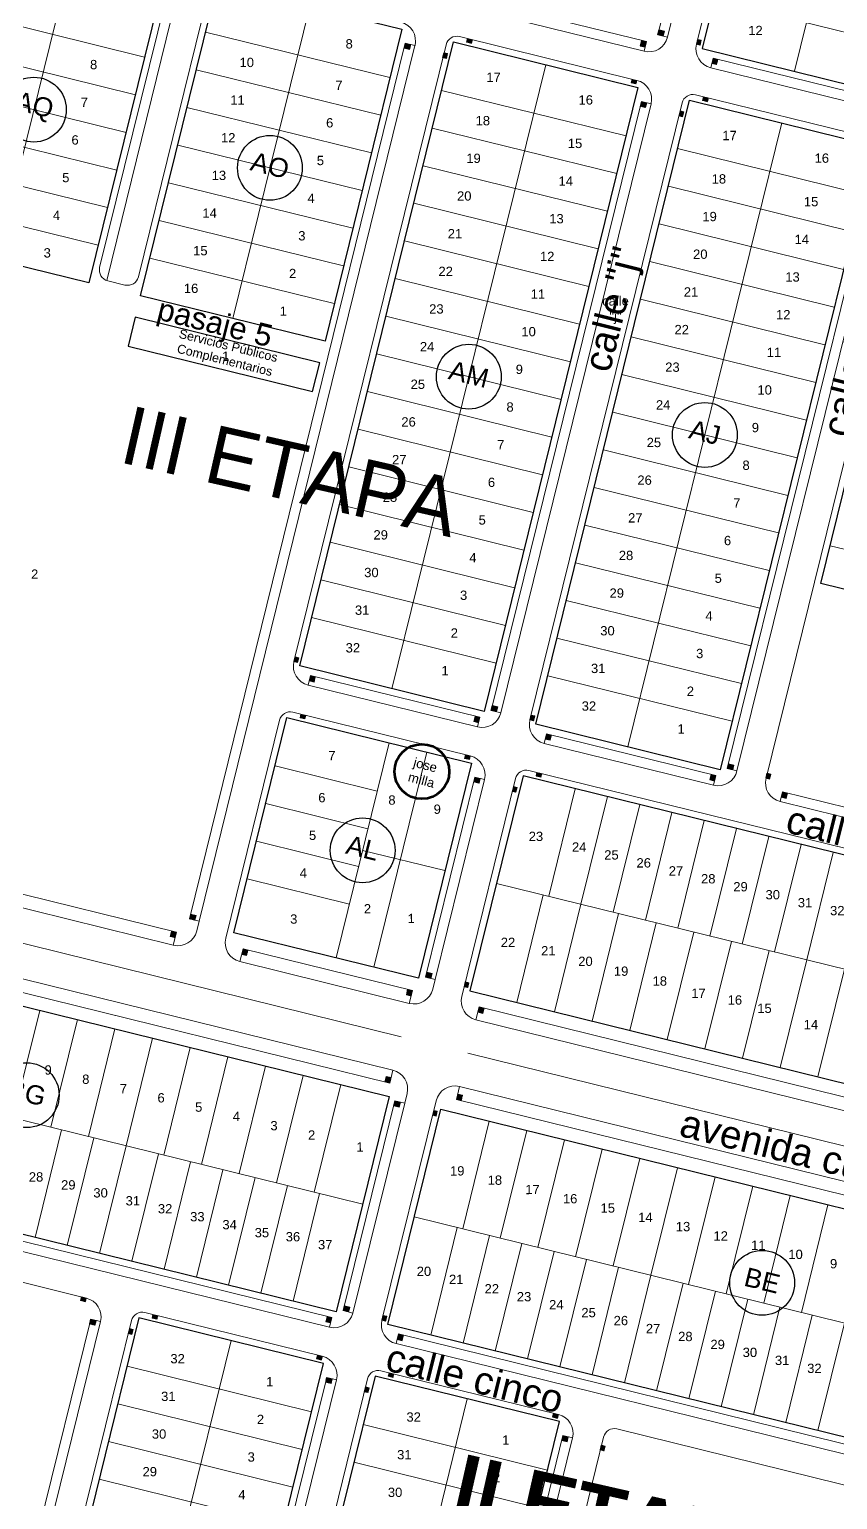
# Model space of a CAD drawing. Header units: millimetres. Extents: x 547073 to 557369, y 9424164 to 9429566.
# Drawn here: x 548640.3 to 548786.2, y 9426959.7 to 9427225.1 of the extents above; entities that cross this region are included whole.
import ezdxf

# ---------------------------------------------------------------- set-up
doc = ezdxf.new("R2010")
doc.units = ezdxf.units.MM
for name, color, linetype, lineweight in [('00 Estacionamientos', 251, 'Continuous', 15), ('00 Lotes', 7, 'Continuous', 15), ('00 Manzana', 170, 'Continuous', 25), ('00 Veredas', 253, 'Continuous', 15)]:
    doc.layers.add(name, color=color, linetype=linetype, lineweight=lineweight)
for name, color, linetype in [('TEXTO', 5, 'Continuous'), ('TEXTO-CATASTRO', 12, 'Continuous'), ('Y56', 112, 'Continuous')]:
    doc.layers.add(name, color=color, linetype=linetype)
doc.styles.add('KBYOZ', font='micross.ttf')
pattern_1 = [(346, (-6120.45241, 7539.05218), (0.0257042014075, 0.1030939209168), [])]
pattern_2 = [(256, (-6120.45241, 7539.05218), (0.1030939209168, -0.0257042014075), [])]

msp = doc.modelspace()

# ---------------------------------------------------------------- hatches: boundary and pattern name
h = msp.add_hatch()
h.set_pattern_fill('ANSI31', color=256, scale=0.85, angle=301, style=0)
h.set_pattern_definition(pattern_1)
h.paths.add_polyline_path([(548720.274, 9427223.228), (548719.4, 9427223.444), (548719.241, 9427222.796), (548720.115, 9427222.581)])
h = msp.add_hatch()
h.set_pattern_fill('ANSI31', color=256, scale=0.85, angle=301, style=0)
h.set_pattern_definition(pattern_1)
h.paths.add_polyline_path([(548751.708, 9427222.892), (548750.834, 9427223.107), (548750.595, 9427222.136), (548751.469, 9427221.921)])
h = msp.add_hatch()
h.set_pattern_fill('ANSI31', color=256, scale=0.85, angle=211, style=0)
h.set_pattern_definition(pattern_2)
h.paths.add_polyline_path([(548754.952, 9427224.77), (548753.981, 9427225.009), (548753.766, 9427224.135), (548754.737, 9427223.896)])
h = msp.add_hatch()
h.set_pattern_fill('ANSI31', color=256, scale=0.85, angle=211, style=0)
h.set_pattern_definition(pattern_2)
h.paths.add_polyline_path([(548761.619, 9427223.125), (548760.972, 9427223.285), (548760.756, 9427222.411), (548761.403, 9427222.252)])
h = msp.add_hatch()
h.set_pattern_fill('ANSI31', color=256, scale=0.85, angle=211, style=0)
h.set_pattern_definition(pattern_2)
h.paths.add_polyline_path([(548709.144, 9427222.368), (548708.174, 9427222.608), (548707.958, 9427221.734), (548708.929, 9427221.494)])
h = msp.add_hatch()
h.set_pattern_fill('ANSI31', color=256, scale=0.85, angle=211, style=0)
h.set_pattern_definition(pattern_2)
h.paths.add_polyline_path([(548715.811, 9427220.724), (548715.164, 9427220.884), (548714.949, 9427220.01), (548715.596, 9427219.85)])
h = msp.add_hatch()
h.set_pattern_fill('ANSI31', color=256, scale=0.85, angle=301, style=0)
h.set_pattern_definition(pattern_1)
h.paths.add_polyline_path([(548764.621, 9427219.707), (548763.747, 9427219.923), (548763.508, 9427218.952), (548764.382, 9427218.736)])
h = msp.add_hatch()
h.set_pattern_fill('ANSI31', color=256, scale=0.85, angle=301, style=0)
h.set_pattern_definition(pattern_1)
h.paths.add_polyline_path([(548749.984, 9427215.901), (548749.11, 9427216.117), (548748.951, 9427215.469), (548749.824, 9427215.254)])
h = msp.add_hatch()
h.set_pattern_fill('ANSI31', color=256, scale=0.85, angle=301, style=0)
h.set_pattern_definition(pattern_1)
h.paths.add_polyline_path([(548762.897, 9427212.717), (548762.023, 9427212.932), (548761.864, 9427212.285), (548762.738, 9427212.069)])
h = msp.add_hatch()
h.set_pattern_fill('ANSI31', color=256, scale=0.85, angle=211, style=0)
h.set_pattern_definition(pattern_2)
h.paths.add_polyline_path([(548751.767, 9427211.857), (548750.797, 9427212.096), (548750.581, 9427211.222), (548751.552, 9427210.983)])
h = msp.add_hatch()
h.set_pattern_fill('ANSI31', color=256, scale=0.85, angle=211, style=0)
h.set_pattern_definition(pattern_2)
h.paths.add_polyline_path([(548758.434, 9427210.212), (548757.787, 9427210.372), (548757.572, 9427209.498), (548758.219, 9427209.339)])
h = msp.add_hatch()
h.set_pattern_fill('ANSI31', color=256, scale=0.85, angle=211, style=0)
h.set_pattern_definition(pattern_2)
h.paths.add_polyline_path([(548688.922, 9427111.691), (548688.275, 9427111.85), (548688.059, 9427110.977), (548688.706, 9427110.817)])
h = msp.add_hatch()
h.set_pattern_fill('ANSI31', color=256, scale=0.85, angle=301, style=0)
h.set_pattern_definition(pattern_1)
h.paths.add_polyline_path([(548691.924, 9427108.272), (548691.05, 9427108.488), (548690.811, 9427107.517), (548691.685, 9427107.302)])
h = msp.add_hatch()
h.set_pattern_fill('ANSI31', color=256, scale=0.85, angle=301, style=0)
h.set_pattern_definition(pattern_1)
h.paths.add_polyline_path([(548690.2, 9427101.282), (548689.326, 9427101.497), (548689.167, 9427100.85), (548690.04, 9427100.635)])
h = msp.add_hatch()
h.set_pattern_fill('ANSI31', color=256, scale=0.85, angle=301, style=0)
h.set_pattern_definition(pattern_1)
h.paths.add_polyline_path([(548721.634, 9427100.945), (548720.76, 9427101.161), (548720.521, 9427100.19), (548721.394, 9427099.975)])
h = msp.add_hatch()
h.set_pattern_fill('ANSI31', color=256, scale=0.85, angle=211, style=0)
h.set_pattern_definition(pattern_2)
h.paths.add_polyline_path([(548724.878, 9427102.823), (548723.907, 9427103.063), (548723.691, 9427102.189), (548724.662, 9427101.95)])
h = msp.add_hatch()
h.set_pattern_fill('ANSI31', color=256, scale=0.85, angle=211, style=0)
h.set_pattern_definition(pattern_2)
h.paths.add_polyline_path([(548731.545, 9427101.179), (548730.898, 9427101.339), (548730.682, 9427100.465), (548731.329, 9427100.305)])
h = msp.add_hatch()
h.set_pattern_fill('ANSI31', color=256, scale=0.85, angle=301, style=0)
h.set_pattern_definition(pattern_1)
h.paths.add_polyline_path([(548734.547, 9427097.761), (548733.673, 9427097.976), (548733.434, 9427097.005), (548734.308, 9427096.79)])
h = msp.add_hatch()
h.set_pattern_fill('ANSI31', color=256, scale=0.85, angle=301, style=0)
h.set_pattern_definition(pattern_1)
h.paths.add_polyline_path([(548719.91, 9427093.955), (548719.036, 9427094.17), (548718.876, 9427093.523), (548719.75, 9427093.308)])
h = msp.add_hatch()
h.set_pattern_fill('ANSI31', color=256, scale=0.85, angle=211, style=0)
h.set_pattern_definition(pattern_2)
h.paths.add_polyline_path([(548721.693, 9427089.91), (548720.722, 9427090.15), (548720.507, 9427089.276), (548721.478, 9427089.036)])
h = msp.add_hatch()
h.set_pattern_fill('ANSI31', color=256, scale=0.85, angle=301, style=0)
h.set_pattern_definition(pattern_1)
h.paths.add_polyline_path([(548732.823, 9427090.77), (548731.949, 9427090.986), (548731.79, 9427090.338), (548732.663, 9427090.123)])
h = msp.add_hatch()
h.set_pattern_fill('ANSI31', color=256, scale=0.85, angle=301, style=0)
h.set_pattern_definition(pattern_1)
h.paths.add_polyline_path([(548764.257, 9427090.434), (548763.383, 9427090.649), (548763.144, 9427089.678), (548764.017, 9427089.463)])
h = msp.add_hatch()
h.set_pattern_fill('ANSI31', color=256, scale=0.85, angle=211, style=0)
h.set_pattern_definition(pattern_2)
h.paths.add_polyline_path([(548767.501, 9427092.312), (548766.53, 9427092.551), (548766.314, 9427091.677), (548767.285, 9427091.438)])
h = msp.add_hatch()
h.set_pattern_fill('ANSI31', color=256, scale=0.85, angle=211, style=0)
h.set_pattern_definition(pattern_2)
h.paths.add_polyline_path([(548774.168, 9427090.668), (548773.521, 9427090.827), (548773.305, 9427089.953), (548773.952, 9427089.794)])
h = msp.add_hatch()
h.set_pattern_fill('ANSI31', color=256, scale=0.85, angle=211, style=0)
h.set_pattern_definition([(256, (-6150.52656, 7417.10586), (0.1030939209168, -0.0257042014075), [])])
h.paths.add_polyline_path([(548728.36, 9427088.266), (548727.713, 9427088.426), (548727.497, 9427087.552), (548728.145, 9427087.392)])
h = msp.add_hatch()
h.set_pattern_fill('ANSI31', color=256, scale=0.85, angle=301, style=0)
h.set_pattern_definition(pattern_1)
h.paths.add_polyline_path([(548777.17, 9427087.249), (548776.296, 9427087.465), (548776.057, 9427086.494), (548776.931, 9427086.278)])
h = msp.add_hatch()
h.set_pattern_fill('ANSI31', color=256, scale=0.85, angle=211, style=0)
h.set_pattern_definition(pattern_2)
h.paths.add_polyline_path([(548670.379, 9427065.178), (548669.408, 9427065.417), (548669.192, 9427064.543), (548670.163, 9427064.304)])
h = msp.add_hatch()
h.set_pattern_fill('ANSI31', color=256, scale=0.85, angle=301, style=0)
h.set_pattern_definition(pattern_1)
h.paths.add_polyline_path([(548666.847, 9427062.135), (548665.973, 9427062.35), (548665.734, 9427061.379), (548666.608, 9427061.164)])
h = msp.add_hatch()
h.set_pattern_fill('ANSI31', color=256, scale=0.85, angle=301, style=0)
h.set_pattern_definition(pattern_1)
h.paths.add_polyline_path([(548679.76, 9427058.95), (548678.886, 9427059.166), (548678.647, 9427058.195), (548679.521, 9427057.979)])
h = msp.add_hatch()
h.set_pattern_fill('ANSI31', color=256, scale=0.85, angle=211, style=0)
h.set_pattern_definition(pattern_2)
h.paths.add_polyline_path([(548713.001, 9427054.666), (548712.031, 9427054.906), (548711.815, 9427054.032), (548712.786, 9427053.792)])
h = msp.add_hatch()
h.set_pattern_fill('ANSI31', color=256, scale=0.85, angle=211, style=0)
h.set_pattern_definition([(256, (-6132.32882, 7490.89503), (0.1030939209168, -0.0257042014075), [])])
h.paths.add_polyline_path([(548719.668, 9427053.022), (548719.021, 9427053.182), (548718.806, 9427052.308), (548719.453, 9427052.148)])
h = msp.add_hatch()
h.set_pattern_fill('ANSI31', color=256, scale=0.85, angle=301, style=0)
h.set_pattern_definition(pattern_1)
h.paths.add_polyline_path([(548709.47, 9427051.623), (548708.596, 9427051.839), (548708.357, 9427050.868), (548709.231, 9427050.652)])
h = msp.add_hatch()
h.set_pattern_fill('ANSI31', color=256, scale=0.85, angle=301, style=0)
h.set_pattern_definition(pattern_1)
h.paths.add_polyline_path([(548722.383, 9427048.439), (548721.509, 9427048.654), (548721.27, 9427047.683), (548722.144, 9427047.468)])
h = msp.add_hatch()
h.set_pattern_fill('ANSI31', color=256, scale=0.85, angle=301, style=0)
h.set_pattern_definition(pattern_1)
h.paths.add_polyline_path([(548705.591, 9427035.894), (548704.717, 9427036.11), (548704.478, 9427035.139), (548705.352, 9427034.924)])
h = msp.add_hatch()
h.set_pattern_fill('ANSI31', color=256, scale=0.85, angle=211, style=0)
h.set_pattern_definition(pattern_2)
h.paths.add_polyline_path([(548707.279, 9427031.461), (548706.308, 9427031.701), (548706.092, 9427030.827), (548707.063, 9427030.588)])
h = msp.add_hatch()
h.set_pattern_fill('ANSI31', color=256, scale=0.85, angle=301, style=0)
h.set_pattern_definition(pattern_1)
h.paths.add_polyline_path([(548718.504, 9427032.71), (548717.63, 9427032.925), (548717.391, 9427031.954), (548718.265, 9427031.739)])
h = msp.add_hatch()
h.set_pattern_fill('ANSI31', color=256, scale=0.85, angle=211, style=0)
h.set_pattern_definition([(256, (-6164.94108, 7358.65706), (0.1030939209168, -0.0257042014075), [])])
h.paths.add_polyline_path([(548713.946, 9427029.817), (548713.298, 9427029.977), (548713.083, 9427029.103), (548713.73, 9427028.943)])
h = msp.add_hatch()
h.set_pattern_fill('ANSI31', color=256, scale=0.85, angle=301, style=0)
h.set_pattern_definition(pattern_1)
h.paths.add_polyline_path([(548650.565, 9426996.113), (548649.691, 9426996.328), (548649.532, 9426995.681), (548650.405, 9426995.466)])
h = msp.add_hatch()
h.set_pattern_fill('ANSI31', color=256, scale=0.85, angle=211, style=0)
h.set_pattern_definition(pattern_2)
h.paths.add_polyline_path([(548698.156, 9426994.47), (548697.185, 9426994.709), (548696.97, 9426993.835), (548697.94, 9426993.596)])
h = msp.add_hatch()
h.set_pattern_fill('ANSI31', color=256, scale=0.85, angle=211, style=0)
h.set_pattern_definition(pattern_2)
h.paths.add_polyline_path([(548652.348, 9426992.068), (548651.377, 9426992.308), (548651.162, 9426991.434), (548652.133, 9426991.194)])
h = msp.add_hatch()
h.set_pattern_fill('ANSI31', color=256, scale=0.85, angle=301, style=0)
h.set_pattern_definition([(346, (-6163.07537, 7549.56376), (0.0257042014075, 0.1030939209168), [])])
h.paths.add_polyline_path([(548663.478, 9426992.928), (548662.604, 9426993.144), (548662.445, 9426992.496), (548663.318, 9426992.281)])
h = msp.add_hatch()
h.set_pattern_fill('ANSI31', color=256, scale=0.85, angle=301, style=0)
h.set_pattern_definition(pattern_1)
h.paths.add_polyline_path([(548694.912, 9426992.592), (548694.038, 9426992.807), (548693.799, 9426991.836), (548694.673, 9426991.621)])
h = msp.add_hatch()
h.set_pattern_fill('ANSI31', color=256, scale=0.85, angle=211, style=0)
h.set_pattern_definition([(256, (-6147.17434, 7430.6986), (0.1030939209168, -0.0257042014075), [])])
h.paths.add_polyline_path([(548704.823, 9426992.826), (548704.176, 9426992.985), (548703.96, 9426992.111), (548704.607, 9426991.952)])
h = msp.add_hatch()
h.set_pattern_fill('ANSI31', color=256, scale=0.85, angle=211, style=0)
h.set_pattern_definition(pattern_2)
h.paths.add_polyline_path([(548659.015, 9426990.424), (548658.368, 9426990.584), (548658.153, 9426989.71), (548658.8, 9426989.55)])
h = msp.add_hatch()
h.set_pattern_fill('ANSI31', color=256, scale=0.85, angle=301, style=0)
h.set_pattern_definition(pattern_1)
h.paths.add_polyline_path([(548707.825, 9426989.407), (548706.951, 9426989.623), (548706.712, 9426988.652), (548707.586, 9426988.436)])
h = msp.add_hatch()
h.set_pattern_fill('ANSI31', color=256, scale=0.85, angle=301, style=0)
h.set_pattern_definition(pattern_1)
h.paths.add_polyline_path([(548693.188, 9426985.601), (548692.314, 9426985.817), (548692.155, 9426985.17), (548693.028, 9426984.954)])
h = msp.add_hatch()
h.set_pattern_fill('ANSI31', color=256, scale=0.85, angle=211, style=0)
h.set_pattern_definition(pattern_2)
h.paths.add_polyline_path([(548694.971, 9426981.557), (548694, 9426981.796), (548693.785, 9426980.922), (548694.756, 9426980.683)])
h = msp.add_hatch()
h.set_pattern_fill('ANSI31', color=256, scale=0.85, angle=301, style=0)
h.set_pattern_definition(pattern_1)
h.paths.add_polyline_path([(548706.101, 9426982.417), (548705.227, 9426982.632), (548705.068, 9426981.985), (548705.941, 9426981.769)])
h = msp.add_hatch()
h.set_pattern_fill('ANSI31', color=256, scale=0.85, angle=211, style=0)
h.set_pattern_definition(pattern_2)
h.paths.add_polyline_path([(548701.638, 9426979.912), (548700.991, 9426980.072), (548700.776, 9426979.198), (548701.423, 9426979.039)])
h = msp.add_hatch()
h.set_pattern_fill('ANSI31', color=256, scale=0.85, angle=301, style=0)
h.set_pattern_definition(pattern_1)
h.paths.add_polyline_path([(548735.811, 9426975.09), (548734.937, 9426975.305), (548734.777, 9426974.658), (548735.651, 9426974.442)])
h = msp.add_hatch()
h.set_pattern_fill('ANSI31', color=256, scale=0.85, angle=211, style=0)
h.set_pattern_definition(pattern_2)
h.paths.add_polyline_path([(548737.594, 9426971.045), (548736.623, 9426971.284), (548736.408, 9426970.411), (548737.379, 9426970.171)])
h = msp.add_hatch()
h.set_pattern_fill('ANSI31', color=256, scale=0.85, angle=211, style=0)
h.set_pattern_definition(pattern_2)
h.paths.add_polyline_path([(548744.261, 9426969.401), (548743.614, 9426969.561), (548743.398, 9426968.687), (548744.046, 9426968.527)])

# ---------------------------------------------------------------- linework, layer by layer
at = {"color": 1, "lineweight": 100}
msp.add_circle((548711.165, 9427091.141), 4.944, dxfattribs=at)
at = {"layer": '00 Estacionamientos'}
for p, q in [((548770.479, 9427284.386), (548755.513, 9427223.704)), ((548667.298, 9427232.688), (548654.251, 9427179.783)), ((548720.693, 9427228.687), (548751.277, 9427221.144)), ((548709.921, 9427222.177), (548670.94, 9427064.112)), ((548763.316, 9427218.175), (548793.9, 9427210.633)), ((548752.544, 9427211.665), (548725.439, 9427101.758)), ((548795.167, 9427201.153), (548768.062, 9427091.246)), ((548721.203, 9427099.198), (548690.619, 9427106.74)), ((548763.826, 9427088.686), (548733.242, 9427096.229)), ((548722.47, 9427089.719), (548713.563, 9427053.601)), ((548806.449, 9427078.175), (548775.865, 9427085.717)), ((548666.273, 9427059.805), (548588.066, 9427079.092)), ((548585.097, 9427067.053), (548705.926, 9427037.254)), ((548708.895, 9427049.293), (548678.312, 9427056.836)), ((548720.935, 9427046.324), (548871.037, 9427009.306)), ((548717.966, 9427034.285), (548856.832, 9427000.038)), ((548708.056, 9427031.27), (548698.717, 9426993.404)), ((548694.481, 9426990.844), (548574.137, 9427020.523)), ((548625.944, 9426881.661), (548653.125, 9426991.877)), ((548816.613, 9426960.724), (548706.52, 9426987.875)), ((548668.566, 9426871.147), (548695.748, 9426981.365)), ((548714.345, 9426873.431), (548738.371, 9426970.853))]:
    msp.add_line(p, q, dxfattribs=at)
at = {"layer": '00 Lotes'}
for p, q in [((548785.636, 9427246.659), (548778.453, 9427217.532)), ((548648.285, 9427239.746), (548634.397, 9427183.433)), ((548625.036, 9427229), (548661.105, 9427220.105)), ((548690.908, 9427229.234), (548677.02, 9427172.922)), ((548763.957, 9427230.377), (548797.259, 9427222.164)), ((548672.102, 9427224.603), (548705.404, 9427216.39)), ((548623.36, 9427222.204), (548659.429, 9427213.309)), ((548670.426, 9427217.806), (548703.728, 9427209.593)), ((548733.531, 9427218.723), (548705.756, 9427106.097)), ((548621.684, 9427215.408), (548657.753, 9427206.512)), ((548714.725, 9427214.091), (548748.027, 9427205.878)), ((548668.75, 9427211.01), (548702.052, 9427202.797)), ((548620.008, 9427208.611), (548656.077, 9427199.716)), ((548713.049, 9427207.295), (548746.351, 9427199.082)), ((548776.154, 9427208.211), (548748.379, 9427095.586)), ((548667.074, 9427204.214), (548700.376, 9427196.001)), ((548618.331, 9427201.815), (548654.401, 9427192.92)), ((548757.348, 9427203.58), (548790.65, 9427195.367)), ((548711.373, 9427200.498), (548744.675, 9427192.285)), ((548665.398, 9427197.417), (548698.7, 9427189.204)), ((548755.672, 9427196.783), (548788.974, 9427188.57)), ((548616.655, 9427195.018), (548652.725, 9427186.123)), ((548709.697, 9427193.702), (548742.999, 9427185.489)), ((548663.721, 9427190.621), (548697.024, 9427182.408)), ((548753.996, 9427189.987), (548787.298, 9427181.774)), ((548708.021, 9427186.906), (548741.323, 9427178.693)), ((548662.045, 9427183.824), (548695.348, 9427175.612)), ((548752.32, 9427183.19), (548785.622, 9427174.978)), ((548706.344, 9427180.109), (548739.647, 9427171.896)), ((548750.643, 9427176.394), (548783.946, 9427168.181)), ((548704.668, 9427173.313), (548737.971, 9427165.1)), ((548748.967, 9427169.598), (548782.27, 9427161.385)), ((548702.992, 9427166.517), (548736.294, 9427158.304)), ((548747.291, 9427162.801), (548780.593, 9427154.588)), ((548701.316, 9427159.72), (548734.618, 9427151.507)), ((548745.615, 9427156.005), (548778.917, 9427147.792)), ((548699.64, 9427152.924), (548732.942, 9427144.711)), ((548743.939, 9427149.209), (548777.241, 9427140.996)), ((548697.964, 9427146.127), (548731.266, 9427137.915)), ((548742.263, 9427142.412), (548775.565, 9427134.199)), ((548696.288, 9427139.331), (548729.59, 9427131.118)), ((548740.587, 9427135.616), (548773.889, 9427127.403)), ((548694.612, 9427132.535), (548727.914, 9427124.322)), ((548784.886, 9427131.901), (548818.188, 9427123.688)), ((548738.911, 9427128.819), (548772.213, 9427120.607)), ((548692.936, 9427125.738), (548726.238, 9427117.525)), ((548737.235, 9427122.023), (548770.537, 9427113.81)), ((548691.259, 9427118.942), (548724.562, 9427110.729)), ((548735.559, 9427115.227), (548768.861, 9427107.014)), ((548733.882, 9427108.43), (548767.185, 9427100.217)), ((548705.253, 9427096.334), (548695.675, 9427057.497)), ((548702.472, 9427055.821), (548712.049, 9427094.657)), ((548703.098, 9427087.595), (548684.651, 9427092.145)), ((548734.058, 9427068.631), (548738.847, 9427088.049)), ((548701.422, 9427080.799), (548682.975, 9427085.348)), ((548739.883, 9427067.194), (548744.672, 9427086.612)), ((548745.709, 9427065.757), (548750.498, 9427085.175)), ((548751.534, 9427064.321), (548756.323, 9427083.739)), ((548757.36, 9427062.884), (548762.148, 9427082.302)), ((548763.185, 9427061.447), (548767.974, 9427080.866)), ((548769.01, 9427060.011), (548773.799, 9427079.429)), ((548699.746, 9427074.003), (548681.299, 9427078.552)), ((548715.319, 9427073.252), (548700.464, 9427076.915)), ((548774.836, 9427058.574), (548779.625, 9427077.992)), ((548780.661, 9427057.137), (548785.45, 9427076.556)), ((548698.07, 9427067.206), (548679.622, 9427071.756)), ((548877.461, 9427033.265), (548724.64, 9427070.953)), ((548728.298, 9427049.452), (548733.087, 9427068.87)), ((548735.094, 9427047.776), (548739.883, 9427067.194)), ((548741.891, 9427046.1), (548746.68, 9427065.518)), ((548748.687, 9427044.424), (548753.476, 9427063.842)), ((548755.483, 9427042.747), (548760.272, 9427062.166)), ((548762.28, 9427041.071), (548767.069, 9427060.49)), ((548769.076, 9427039.395), (548773.865, 9427058.813)), ((548775.873, 9427037.719), (548780.661, 9427057.137)), ((548782.669, 9427036.043), (548787.458, 9427055.461)), ((548637.364, 9427028.619), (548642.153, 9427048.038)), ((548644.161, 9427026.943), (548648.95, 9427046.361)), ((548700.474, 9427013.055), (548579.158, 9427042.974)), ((548650.957, 9427025.267), (548655.746, 9427044.685)), ((548657.754, 9427023.591), (548662.542, 9427043.009)), ((548664.55, 9427021.915), (548669.339, 9427041.333)), ((548671.346, 9427020.239), (548676.135, 9427039.657)), ((548678.143, 9427018.563), (548682.932, 9427037.981)), ((548684.939, 9427016.887), (548689.728, 9427036.305)), ((548691.735, 9427015.21), (548696.524, 9427034.629)), ((548641.314, 9427007.046), (548646.103, 9427026.464)), ((548718.533, 9427008.602), (548723.321, 9427028.02)), ((548725.329, 9427006.926), (548730.118, 9427026.344)), ((548647.139, 9427005.609), (548651.928, 9427025.028)), ((548732.125, 9427005.25), (548736.914, 9427024.668)), ((548652.965, 9427004.173), (548657.754, 9427023.591)), ((548658.79, 9427002.736), (548663.579, 9427022.154)), ((548738.922, 9427003.573), (548743.711, 9427022.992)), ((548745.718, 9427001.897), (548750.507, 9427021.316)), ((548664.616, 9427001.299), (548669.404, 9427020.718)), ((548670.441, 9426999.863), (548675.23, 9427019.281)), ((548752.514, 9427000.221), (548757.303, 9427019.639)), ((548676.267, 9426998.426), (548681.055, 9427017.844)), ((548682.092, 9426996.989), (548686.881, 9427016.408)), ((548759.311, 9426998.545), (548764.1, 9427017.963)), ((548766.107, 9426996.869), (548770.896, 9427016.287)), ((548687.917, 9426995.553), (548692.706, 9427014.971)), ((548772.904, 9426995.193), (548777.692, 9427014.611)), ((548838.633, 9426978.983), (548709.794, 9427010.757)), ((548779.7, 9426993.517), (548784.489, 9427012.935)), ((548712.773, 9426989.423), (548717.562, 9427008.841)), ((548718.598, 9426987.986), (548723.387, 9427007.405)), ((548724.424, 9426986.55), (548729.213, 9427005.968)), ((548730.249, 9426985.113), (548735.038, 9427004.531)), ((548736.075, 9426983.676), (548740.863, 9427003.095)), ((548741.9, 9426982.24), (548746.689, 9427001.658)), ((548747.726, 9426980.803), (548752.514, 9427000.221)), ((548753.551, 9426979.366), (548758.34, 9426998.785)), ((548759.376, 9426977.93), (548764.165, 9426997.348)), ((548765.202, 9426976.493), (548769.991, 9426995.911)), ((548771.027, 9426975.056), (548775.816, 9426994.475)), ((548776.853, 9426973.62), (548781.642, 9426993.038)), ((548782.678, 9426972.183), (548787.467, 9426991.601)), ((548676.735, 9426988.423), (548648.959, 9426875.797)), ((548657.929, 9426983.791), (548691.231, 9426975.578)), ((548656.253, 9426976.995), (548689.555, 9426968.782)), ((548719.358, 9426977.911), (548691.582, 9426865.286)), ((548700.552, 9426973.28), (548733.854, 9426965.067)), ((548654.577, 9426970.199), (548687.879, 9426961.986)), ((548698.876, 9426966.483), (548732.178, 9426958.27)), ((548652.9, 9426963.402), (548686.203, 9426955.189))]:
    msp.add_line(p, q, dxfattribs=at)
at = {"layer": '00 Manzana'}
for points in [[(548783.657, 9427251.487), (548770.186, 9427255.635), (548761.802, 9427221.638), (548795.104, 9427213.426), (548808.578, 9427268.061), (548790.006, 9427276.642), (548783.657, 9427251.487)], [(548614.979, 9427188.222), (548628.867, 9427244.535), (548664.936, 9427235.64), (548651.049, 9427179.327), (548614.979, 9427188.222)], [(548660.369, 9427177.028), (548674.257, 9427233.341), (548707.559, 9427225.128), (548693.671, 9427168.815), (548660.369, 9427177.028)], [(548689.104, 9427110.204), (548716.88, 9427222.829), (548750.182, 9427214.616), (548722.407, 9427101.991), (548689.104, 9427110.204)], [(548731.727, 9427099.692), (548759.503, 9427212.318), (548792.805, 9427204.105), (548765.03, 9427091.479), (548731.727, 9427099.692)], [(548783.21, 9427125.104), (548802.126, 9427201.806), (548835.428, 9427193.593), (548816.512, 9427116.891), (548783.21, 9427125.104)], [(548677.228, 9427062.047), (548686.806, 9427100.883), (548720.108, 9427092.67), (548710.53, 9427053.834), (548677.228, 9427062.047)], [(548729.429, 9427090.371), (548719.851, 9427051.535), (548872.672, 9427013.847), (548882.25, 9427052.683), (548729.429, 9427090.371)], [(548574.37, 9427023.556), (548583.947, 9427062.392), (548705.262, 9427032.474), (548695.685, 9426993.637), (548574.37, 9427023.556)], [(548705.005, 9426991.339), (548714.583, 9427030.175), (548857.526, 9426994.923), (548819.739, 9426963.043), (548705.005, 9426991.339)], [(548660.084, 9426992.529), (548632.308, 9426879.904), (548665.611, 9426871.691), (548693.386, 9426984.317), (548660.084, 9426992.529)], [(548702.707, 9426982.018), (548674.931, 9426869.392), (548701.087, 9426862.942), (548710.66, 9426871.018), (548736.009, 9426973.805), (548702.707, 9426982.018)]]:
    msp.add_lwpolyline(points, dxfattribs=at)
msp.add_lwpolyline([(548692.714, 9427164.932), (548659.411, 9427173.144), (548658.126, 9427167.93), (548691.428, 9427159.717)], close=True, dxfattribs=at)
at = {"layer": '00 Veredas'}
for p, q in [((548776.964, 9427288.13), (548760.756, 9427222.411)), ((548768.731, 9427284.817), (548753.766, 9427224.135)), ((548665.551, 9427233.119), (548652.98, 9427182.146)), ((548659.97, 9427180.422), (548672.9, 9427232.852)), ((548721.124, 9427230.434), (548751.708, 9427222.892)), ((548717.944, 9427223.803), (548749.984, 9427215.901)), ((548719.4, 9427223.444), (548719.241, 9427222.796)), ((548719.241, 9427222.796), (548720.115, 9427222.581)), ((548720.274, 9427223.228), (548720.115, 9427222.581)), ((548750.595, 9427222.136), (548750.834, 9427223.107)), ((548751.277, 9427221.144), (548751.708, 9427222.892)), ((548755.513, 9427223.704), (548753.766, 9427224.135)), ((548754.952, 9427224.77), (548753.981, 9427225.009)), ((548754.952, 9427224.77), (548754.737, 9427223.896)), ((548761.619, 9427223.125), (548760.972, 9427223.285)), ((548761.403, 9427222.252), (548761.619, 9427223.125)), ((548708.174, 9427222.608), (548669.192, 9427064.543)), ((548688.059, 9427110.977), (548715.523, 9427222.34)), ((548708.929, 9427221.494), (548707.958, 9427221.734)), ((548709.921, 9427222.177), (548708.174, 9427222.608)), ((548709.144, 9427222.368), (548708.929, 9427221.494)), ((548715.811, 9427220.724), (548715.164, 9427220.884)), ((548715.596, 9427219.85), (548715.811, 9427220.724)), ((548750.595, 9427222.136), (548751.469, 9427221.921)), ((548761.403, 9427222.252), (548760.756, 9427222.411)), ((548715.596, 9427219.85), (548714.949, 9427220.01)), ((548763.316, 9427218.175), (548763.747, 9427219.923)), ((548763.508, 9427218.952), (548764.382, 9427218.736)), ((548763.747, 9427219.923), (548794.331, 9427212.38)), ((548764.382, 9427218.736), (548764.621, 9427219.707)), ((548749.11, 9427216.117), (548748.951, 9427215.469)), ((548748.951, 9427215.469), (548749.824, 9427215.254)), ((548749.984, 9427215.901), (548749.824, 9427215.254)), ((548760.567, 9427213.291), (548792.607, 9427205.39)), ((548762.023, 9427212.932), (548761.864, 9427212.285)), ((548761.864, 9427212.285), (548762.738, 9427212.069)), ((548762.897, 9427212.717), (548762.738, 9427212.069)), ((548750.797, 9427212.096), (548723.691, 9427102.189)), ((548730.682, 9427100.465), (548758.146, 9427211.828)), ((548751.552, 9427210.983), (548750.581, 9427211.222)), ((548752.544, 9427211.665), (548750.797, 9427212.096)), ((548751.767, 9427211.857), (548751.552, 9427210.983)), ((548758.219, 9427209.339), (548757.572, 9427209.498)), ((548758.434, 9427210.212), (548757.787, 9427210.372)), ((548758.219, 9427209.339), (548758.434, 9427210.212)), ((548793.419, 9427201.584), (548766.314, 9427091.677)), ((548773.305, 9427089.953), (548800.769, 9427201.317)), ((548654.443, 9427179.726), (548657.55, 9427178.959)), ((548688.922, 9427111.691), (548688.275, 9427111.85)), ((548688.706, 9427110.817), (548688.922, 9427111.691)), ((548688.706, 9427110.817), (548688.059, 9427110.977)), ((548690.619, 9427106.74), (548691.05, 9427108.488)), ((548691.685, 9427107.302), (548690.811, 9427107.517)), ((548721.634, 9427100.945), (548691.05, 9427108.488)), ((548691.685, 9427107.302), (548691.924, 9427108.272)), ((548687.87, 9427101.857), (548719.91, 9427093.955)), ((548689.326, 9427101.497), (548689.167, 9427100.85)), ((548689.167, 9427100.85), (548690.04, 9427100.635)), ((548690.2, 9427101.282), (548690.04, 9427100.635)), ((548720.521, 9427100.19), (548720.76, 9427101.161)), ((548721.203, 9427099.198), (548721.634, 9427100.945)), ((548725.439, 9427101.758), (548723.691, 9427102.189)), ((548724.878, 9427102.823), (548723.907, 9427103.063)), ((548724.878, 9427102.823), (548724.662, 9427101.95)), ((548731.545, 9427101.179), (548730.898, 9427101.339)), ((548731.329, 9427100.305), (548731.545, 9427101.179)), ((548675.752, 9427061.072), (548685.449, 9427100.394)), ((548721.394, 9427099.975), (548720.521, 9427100.19)), ((548731.329, 9427100.305), (548730.682, 9427100.465)), ((548733.242, 9427096.229), (548733.673, 9427097.976)), ((548734.308, 9427096.79), (548733.434, 9427097.005)), ((548764.257, 9427090.434), (548733.673, 9427097.976)), ((548734.308, 9427096.79), (548734.547, 9427097.761)), ((548719.036, 9427094.17), (548718.876, 9427093.523)), ((548718.876, 9427093.523), (548719.75, 9427093.308)), ((548719.91, 9427093.955), (548719.75, 9427093.308)), ((548720.722, 9427090.15), (548711.815, 9427054.032)), ((548722.47, 9427089.719), (548720.722, 9427090.15)), ((548882.052, 9427053.968), (548730.493, 9427091.345)), ((548731.949, 9427090.986), (548731.79, 9427090.338)), ((548731.79, 9427090.338), (548732.663, 9427090.123)), ((548732.823, 9427090.77), (548732.663, 9427090.123)), ((548763.144, 9427089.678), (548763.383, 9427090.649)), ((548763.826, 9427088.686), (548764.257, 9427090.434)), ((548768.062, 9427091.246), (548766.314, 9427091.677)), ((548767.501, 9427092.312), (548766.53, 9427092.551)), ((548767.501, 9427092.312), (548767.285, 9427091.438)), ((548774.168, 9427090.668), (548773.521, 9427090.827)), ((548773.952, 9427089.794), (548774.168, 9427090.668)), ((548728.072, 9427089.882), (548718.375, 9427050.56)), ((548721.478, 9427089.036), (548720.507, 9427089.276)), ((548721.693, 9427089.91), (548721.478, 9427089.036)), ((548728.145, 9427087.392), (548727.497, 9427087.552)), ((548728.36, 9427088.266), (548727.713, 9427088.426)), ((548728.145, 9427087.392), (548728.36, 9427088.266)), ((548764.017, 9427089.463), (548763.144, 9427089.678)), ((548773.952, 9427089.794), (548773.305, 9427089.953)), ((548775.865, 9427085.717), (548776.296, 9427087.465)), ((548806.88, 9427079.922), (548776.296, 9427087.465)), ((548776.931, 9427086.278), (548776.057, 9427086.494)), ((548776.931, 9427086.278), (548777.17, 9427087.249)), ((548666.847, 9427062.135), (548588.64, 9427081.422)), ((548587.067, 9427072.952), (548707.411, 9427043.273)), ((548584.522, 9427064.722), (548705.352, 9427034.924)), ((548670.94, 9427064.112), (548669.192, 9427064.543)), ((548670.379, 9427065.178), (548669.408, 9427065.417)), ((548670.379, 9427065.178), (548670.163, 9427064.304)), ((548670.94, 9427064.112), (548670.509, 9427062.365)), ((548665.734, 9427061.379), (548665.973, 9427062.35)), ((548666.608, 9427061.164), (548665.734, 9427061.379)), ((548666.273, 9427059.805), (548666.847, 9427062.135)), ((548678.312, 9427056.836), (548678.886, 9427059.166)), ((548679.521, 9427057.979), (548678.647, 9427058.195)), ((548709.47, 9427051.623), (548678.886, 9427059.166)), ((548679.521, 9427057.979), (548679.76, 9427058.95)), ((548713.563, 9427053.601), (548711.815, 9427054.032)), ((548713.001, 9427054.666), (548712.031, 9427054.906)), ((548713.001, 9427054.666), (548712.786, 9427053.792)), ((548713.563, 9427053.601), (548713.132, 9427051.853)), ((548719.668, 9427053.022), (548719.021, 9427053.182)), ((548719.453, 9427052.148), (548719.668, 9427053.022)), ((548708.357, 9427050.868), (548708.596, 9427051.839)), ((548709.231, 9427050.652), (548708.357, 9427050.868)), ((548708.895, 9427049.293), (548709.47, 9427051.623)), ((548719.453, 9427052.148), (548718.806, 9427052.308)), ((548720.935, 9427046.324), (548721.509, 9427048.654)), ((548721.27, 9427047.683), (548722.144, 9427047.468)), ((548721.509, 9427048.654), (548871.612, 9427011.636)), ((548722.144, 9427047.468), (548722.383, 9427048.439)), ((548719.45, 9427040.304), (548859.905, 9427005.666)), ((548705.926, 9427037.254), (548705.352, 9427034.924)), ((548704.717, 9427036.11), (548704.478, 9427035.139)), ((548704.717, 9427036.11), (548705.591, 9427035.894)), ((548706.308, 9427031.701), (548696.97, 9426993.835)), ((548703.96, 9426992.111), (548713.729, 9427031.725)), ((548708.056, 9427031.27), (548706.308, 9427031.701)), ((548708.487, 9427033.018), (548708.056, 9427031.27)), ((548717.966, 9427034.285), (548717.391, 9427031.954)), ((548717.391, 9427031.954), (548856.257, 9426997.708)), ((548717.63, 9427032.925), (548718.504, 9427032.71)), ((548718.504, 9427032.71), (548718.265, 9427031.739)), ((548707.063, 9427030.588), (548706.092, 9427030.827)), ((548707.279, 9427031.461), (548707.063, 9427030.588)), ((548713.73, 9427028.943), (548713.083, 9427029.103)), ((548713.946, 9427029.817), (548713.298, 9427029.977)), ((548713.73, 9427028.943), (548713.946, 9427029.817)), ((548694.912, 9426992.592), (548574.568, 9427022.271)), ((548618.525, 9427004.015), (548650.565, 9426996.113)), ((548649.691, 9426996.328), (548649.532, 9426995.681)), ((548649.532, 9426995.681), (548650.405, 9426995.466)), ((548650.565, 9426996.113), (548650.405, 9426995.466)), ((548698.156, 9426994.47), (548697.185, 9426994.709)), ((548624.196, 9426882.092), (548651.377, 9426992.308)), ((548658.727, 9426992.04), (548631.187, 9426880.367)), ((548653.125, 9426991.877), (548651.377, 9426992.308)), ((548652.133, 9426991.194), (548652.348, 9426992.068)), ((548693.188, 9426985.601), (548661.148, 9426993.503)), ((548662.604, 9426993.144), (548662.445, 9426992.496)), ((548662.445, 9426992.496), (548663.318, 9426992.281)), ((548663.478, 9426992.928), (548663.318, 9426992.281)), ((548693.799, 9426991.836), (548694.038, 9426992.807)), ((548694.481, 9426990.844), (548694.912, 9426992.592)), ((548698.717, 9426993.404), (548696.97, 9426993.835)), ((548698.156, 9426994.47), (548697.94, 9426993.596)), ((548704.607, 9426991.952), (548703.96, 9426992.111)), ((548704.823, 9426992.826), (548704.176, 9426992.985)), ((548704.607, 9426991.952), (548704.823, 9426992.826)), ((548652.133, 9426991.194), (548651.162, 9426991.434)), ((548658.8, 9426989.55), (548658.153, 9426989.71)), ((548659.015, 9426990.424), (548658.368, 9426990.584)), ((548658.8, 9426989.55), (548659.015, 9426990.424)), ((548694.673, 9426991.621), (548693.799, 9426991.836)), ((548706.52, 9426987.875), (548706.951, 9426989.623)), ((548817.044, 9426962.472), (548706.951, 9426989.623)), ((548707.586, 9426988.436), (548707.825, 9426989.407)), ((548707.586, 9426988.436), (548706.712, 9426988.652)), ((548692.314, 9426985.817), (548692.155, 9426985.17)), ((548692.155, 9426985.17), (548693.028, 9426984.954)), ((548693.188, 9426985.601), (548693.028, 9426984.954)), ((548666.819, 9426871.579), (548694, 9426981.796)), ((548701.35, 9426981.528), (548673.886, 9426870.166)), ((548695.748, 9426981.365), (548694, 9426981.796)), ((548694.756, 9426980.683), (548694.971, 9426981.557)), ((548735.811, 9426975.09), (548703.771, 9426982.991)), ((548705.227, 9426982.632), (548705.068, 9426981.985)), ((548705.068, 9426981.985), (548705.941, 9426981.769)), ((548706.101, 9426982.417), (548705.941, 9426981.769)), ((548694.756, 9426980.683), (548693.785, 9426980.922)), ((548701.423, 9426979.039), (548700.776, 9426979.198)), ((548701.638, 9426979.912), (548700.991, 9426980.072)), ((548701.423, 9426979.039), (548701.638, 9426979.912)), ((548734.937, 9426975.305), (548734.777, 9426974.658)), ((548734.777, 9426974.658), (548735.651, 9426974.442)), ((548735.811, 9426975.09), (548735.651, 9426974.442)), ((548712.597, 9426873.862), (548736.623, 9426971.284)), ((548722.57, 9426884.23), (548743.973, 9426971.017)), ((548738.371, 9426970.853), (548736.623, 9426971.284)), ((548737.379, 9426970.171), (548737.594, 9426971.045)), ((548746.394, 9426972.48), (548809.433, 9426956.933)), ((548737.379, 9426970.171), (548736.408, 9426970.411)), ((548744.046, 9426968.527), (548743.398, 9426968.687)), ((548744.261, 9426969.401), (548743.614, 9426969.561)), ((548744.046, 9426968.527), (548744.261, 9426969.401))]:
    msp.add_line(p, q, dxfattribs=at)
for centre, radius, start, end in [((548706.523, 9427223.015), 3.5, 346.14628, 76.14628), ((548717.465, 9427221.861), 2, 76.14628, 166.14628), ((548752.115, 9427224.542), 3.5, 256.14628, 346.14628), ((548764.154, 9427221.573), 3.5, 166.14628, 256.14628), ((548749.146, 9427212.503), 3.5, 346.14628, 76.14628), ((548760.088, 9427211.349), 2, 76.14628, 166.14628), ((548654.922, 9427181.667), 2, 166.14628, 256.14628), ((548658.029, 9427180.901), 2, 256.14628, 346.14628), ((548691.457, 9427110.138), 3.5, 166.14628, 256.14628), ((548687.391, 9427099.915), 2, 76.14628, 166.14628), ((548722.041, 9427102.596), 3.5, 256.14628, 346.14628), ((548734.08, 9427099.627), 3.5, 166.14628, 256.14628), ((548719.072, 9427090.557), 3.5, 346.14628, 76.14628), ((548730.014, 9427089.403), 2, 76.14628, 166.14628), ((548764.664, 9427092.084), 3.5, 256.14628, 346.14628), ((548776.703, 9427089.115), 3.5, 166.14628, 256.14628), ((548667.111, 9427063.203), 3.5, 256.14628, 346.14628), ((548679.15, 9427060.234), 3.5, 166.14628, 256.14628), ((548709.734, 9427052.691), 3.5, 256.14628, 346.14628), ((548721.773, 9427049.722), 3.5, 166.14628, 256.14628), ((548705.088, 9427033.856), 3.5, 346.14628, 76.14628), ((548717.128, 9427030.886), 3.5, 76.14628, 166.14628), ((548649.727, 9426992.715), 3.5, 346.14628, 76.14628), ((548660.669, 9426991.561), 2, 76.14628, 166.14628), ((548695.319, 9426994.242), 3.5, 256.14628, 346.14628), ((548707.358, 9426991.273), 3.5, 166.14628, 256.14628), ((548692.35, 9426982.203), 3.5, 346.14628, 76.14628), ((548703.292, 9426981.05), 2, 76.14628, 166.14628), ((548734.973, 9426971.692), 3.5, 346.14628, 76.14628), ((548745.915, 9426970.538), 2, 76.14628, 166.14628)]:
    msp.add_arc(centre, radius, start, end, dxfattribs=at)
at = {"layer": 'TEXTO-CATASTRO'}
for centre in [(548641.1, 9427210.617), (548683.723, 9427200.106), (548719.642, 9427162.409), (548762.265, 9427151.897), (548700.463, 9427076.914), (548639.814, 9427032.721), (548772.611, 9426998.85)]:
    msp.add_circle(centre, 5.85, dxfattribs=at)

# ---------------------------------------------------------------- texts
at = {"layer": 'TEXTO', "color": 7, "attachment_point": 5, "style": 'KBYOZ'}
for s, insert, char_height, width, rotation in [('calle "j"', (548746.128, 9427174.436), 5, 252.11877, 76), ('pasaje 5', (548673.683, 9427171.623), 4, 201.69501, 346), ('calle "k"', (548788.728, 9427163.831), 5, 252.11877, 76), ('Servicios Públicos Complementarios', (548675.843, 9427166.489), 1.6128, 19.94605, 346), ('calle tres', (548790.728, 9427079.259), 5, 0.0000000002, 346), ('avenida cuatro', (548780.225, 9427022.286), 5, 0.0000000002, 346), ('calle cinco', (548720.719, 9426981.581), 5, 0.0000000002, 346)]:
    msp.add_mtext(s, dxfattribs=dict(at, insert=insert, char_height=char_height, width=width, rotation=rotation))
at = {"layer": 'TEXTO-CATASTRO', "attachment_point": 5, "style": 'KBYOZ'}
for s, insert, char_height, width, rotation in [('12', (548771.398, 9427224.897), 1.68, 0.000122, 0.08064), ('8', (548698.035, 9427222.481), 1.68, 0.000122, 0.08064), ('8', (548651.896, 9427218.732), 1.68, 0.000122, 0.08064), ('10', (548679.544, 9427219.124), 1.68, 0.000122, 0.08064), ('7', (548696.195, 9427215.017), 1.68, 0.000122, 0.08064), ('17', (548724.098, 9427216.452), 1.68, 0.000122, 0.08064), ('17', (548724.104, 9427216.467), 1.68, 0.000122, 0.08064), ('AQ', (548641.104, 9427211.055), 3.4214, 0.000158, 346.25424), ('7', (548650.219, 9427211.936), 1.68, 0.000122, 0.08064), ('11', (548677.867, 9427212.327), 1.68, 0.000122, 0.08064), ('16', (548740.752, 9427212.36), 1.68, 0.000122, 0.08064), ('16', (548740.755, 9427212.36), 1.68, 0.000122, 0.08064), ('18', (548722.166, 9427208.612), 1.68, 0.000122, 0.08064), ('6', (548694.519, 9427208.221), 1.68, 0.000122, 0.08064), ('17', (548766.727, 9427205.955), 1.68, 0.000122, 0.08064), ('6', (548648.543, 9427205.14), 1.68, 0.000122, 0.08064), ('12', (548676.191, 9427205.531), 1.68, 0.000122, 0.08064), ('15', (548738.818, 9427204.505), 1.68, 0.000122, 0.08064), ('17', (548766.721, 9427205.941), 1.68, 0.000122, 0.08064), ('AO', (548683.727, 9427200.544), 3.4214, 0.000158, 346.25424), ('5', (548692.842, 9427201.424), 1.68, 0.000122, 0.08064), ('19', (548720.49, 9427201.816), 1.68, 0.000122, 0.08064), ('16', (548783.375, 9427201.849), 1.68, 0.000122, 0.08064), ('16', (548783.378, 9427201.849), 1.68, 0.000122, 0.08064), ('5', (548646.867, 9427198.343), 1.68, 0.000122, 0.08064), ('13', (548674.515, 9427198.734), 1.68, 0.000122, 0.08064), ('18', (548764.789, 9427198.1), 1.68, 0.000122, 0.08064), ('14', (548737.141, 9427197.709), 1.68, 0.000122, 0.08064), ('4', (548691.166, 9427194.628), 1.68, 0.000122, 0.08064), ('20', (548718.814, 9427195.019), 1.68, 0.000122, 0.08064), ('15', (548781.441, 9427193.994), 1.68, 0.000122, 0.08064), ('4', (548645.191, 9427191.547), 1.68, 0.000122, 0.08064), ('14', (548672.839, 9427191.938), 1.68, 0.000122, 0.08064), ('13', (548735.465, 9427190.913), 1.68, 0.000122, 0.08064), ('19', (548763.113, 9427191.304), 1.68, 0.000122, 0.08064), ('3', (548689.49, 9427187.832), 1.68, 0.000122, 0.08064), ('21', (548717.138, 9427188.223), 1.68, 0.000122, 0.08064), ('3', (548643.515, 9427184.75), 1.68, 0.000122, 0.08064), ('15', (548671.163, 9427185.142), 1.68, 0.000122, 0.08064), ('14', (548779.764, 9427187.198), 1.68, 0.000122, 0.08064), ('12', (548733.789, 9427184.116), 1.68, 0.000122, 0.08064), ('20', (548761.437, 9427184.508), 1.68, 0.000122, 0.08064), ('2', (548687.814, 9427181.035), 1.68, 0.000122, 0.08064), ('22', (548715.462, 9427181.426), 1.68, 0.000122, 0.08064), ('13', (548778.088, 9427180.401), 1.68, 0.000122, 0.08064), ('16', (548669.487, 9427178.345), 1.68, 0.000122, 0.08064), ('11', (548732.113, 9427177.32), 1.68, 0.000122, 0.08064), ('21', (548759.761, 9427177.711), 1.68, 0.000122, 0.08064), ('1', (548686.138, 9427174.239), 1.68, 0.000122, 0.08064), ('23', (548713.786, 9427174.63), 1.68, 0.000122, 0.08064), ('calle "j"', (548746.127, 9427174.434), 1.68, 0.000122, 0.08064), ('12', (548776.412, 9427173.605), 1.68, 0.000122, 0.08064), ('10', (548730.437, 9427170.524), 1.68, 0.000122, 0.08064), ('22', (548758.085, 9427170.915), 1.68, 0.000122, 0.08064), ('24', (548712.11, 9427167.834), 1.68, 0.000122, 0.08064), ('11', (548774.736, 9427166.808), 1.68, 0.000122, 0.08064), ('1', (548675.755, 9427166.111), 1.68, 0.000122, 0.08064), ('AM', (548719.646, 9427162.847), 3.4214, 0.000158, 346.25424), ('9', (548728.761, 9427163.727), 1.68, 0.000122, 0.08064), ('23', (548756.409, 9427164.118), 1.68, 0.000122, 0.08064), ('25', (548710.434, 9427161.037), 1.68, 0.000122, 0.08064), ('10', (548773.06, 9427160.012), 1.68, 0.000122, 0.08064), ('8', (548727.085, 9427156.931), 1.68, 0.000122, 0.08064), ('24', (548754.733, 9427157.322), 1.68, 0.000122, 0.08064), ('26', (548708.758, 9427154.241), 1.68, 0.000122, 0.08064), ('AJ', (548762.268, 9427152.335), 3.4214, 0.000158, 346.25424), ('9', (548771.384, 9427153.216), 1.68, 0.000122, 0.08064), ('25', (548753.057, 9427150.526), 1.68, 0.000122, 0.08064), ('7', (548725.409, 9427150.134), 1.68, 0.000122, 0.08064), ('27', (548707.082, 9427147.445), 1.68, 0.000122, 0.08064), ('8', (548769.708, 9427146.419), 1.68, 0.000122, 0.08064), ('6', (548723.733, 9427143.338), 1.68, 0.000122, 0.08064), ('26', (548751.381, 9427143.729), 1.68, 0.000122, 0.08064), ('28', (548705.405, 9427140.648), 1.68, 0.000122, 0.08064), ('7', (548768.032, 9427139.623), 1.68, 0.000122, 0.08064), ('27', (548749.704, 9427136.933), 1.68, 0.000122, 0.08064), ('5', (548722.057, 9427136.542), 1.68, 0.000122, 0.08064), ('29', (548703.729, 9427133.852), 1.68, 0.000122, 0.08064), ('6', (548766.356, 9427132.827), 1.68, 0.000122, 0.08064), ('4', (548720.38, 9427129.745), 1.68, 0.000122, 0.08064), ('28', (548748.028, 9427130.137), 1.68, 0.000122, 0.08064), ('2', (548641.249, 9427126.772), 1.68, 0.000122, 0.08064), ('30', (548702.053, 9427127.055), 1.68, 0.000122, 0.08064), ('5', (548764.679, 9427126.03), 1.68, 0.000122, 0.08064), ('3', (548718.704, 9427122.949), 1.68, 0.000122, 0.08064), ('29', (548746.352, 9427123.34), 1.68, 0.000122, 0.08064), ('31', (548700.377, 9427120.259), 1.68, 0.000122, 0.08064), ('4', (548763.003, 9427119.234), 1.68, 0.000122, 0.08064), ('2', (548717.028, 9427116.153), 1.68, 0.000122, 0.08064), ('30', (548744.676, 9427116.544), 1.68, 0.000122, 0.08064), ('32', (548698.701, 9427113.463), 1.68, 0.000122, 0.08064), ('3', (548761.327, 9427112.437), 1.68, 0.000122, 0.08064), ('1', (548715.352, 9427109.356), 1.68, 0.000122, 0.08064), ('31', (548743, 9427109.748), 1.68, 0.000122, 0.08064), ('2', (548759.651, 9427105.641), 1.68, 0.000122, 0.08064), ('32', (548741.324, 9427102.951), 1.68, 0.000122, 0.08064), ('1', (548757.975, 9427098.845), 1.68, 0.000122, 0.08064), ('7', (548694.918, 9427094.005), 1.68, 0.000122, 0.08064), ('jose milla', (548711.432, 9427090.96), 1.68, 0.000122, 345.17655), ('6', (548693.106, 9427086.422), 1.68, 0.000122, 0.08064), ('8', (548705.762, 9427085.99), 1.68, 0.000122, 0.08064), ('9', (548713.943, 9427084.335), 1.68, 0.000122, 0.08064), ('5', (548691.429, 9427079.626), 1.68, 0.000122, 0.08064), ('23', (548731.757, 9427079.426), 1.68, 0.000122, 0.08064), ('AL', (548700.466, 9427077.352), 3.4214, 0.000158, 346.25424), ('24', (548739.57, 9427077.522), 1.68, 0.000122, 0.08064), ('25', (548745.396, 9427076.086), 1.68, 0.000122, 0.08064), ('26', (548751.221, 9427074.649), 1.68, 0.000122, 0.08064), ('4', (548689.753, 9427072.829), 1.68, 0.000122, 0.08064), ('27', (548757.047, 9427073.212), 1.68, 0.000122, 0.08064), ('28', (548762.872, 9427071.776), 1.68, 0.000122, 0.08064), ('29', (548768.698, 9427070.339), 1.68, 0.000122, 0.08064), ('30', (548774.523, 9427068.902), 1.68, 0.000122, 0.08064), ('2', (548701.338, 9427066.371), 1.68, 0.000122, 0.08064), ('31', (548780.348, 9427067.466), 1.68, 0.000122, 0.08064), ('32', (548786.174, 9427066.029), 1.68, 0.000122, 0.08064), ('3', (548688.029, 9427064.503), 1.68, 0.000122, 0.08064), ('1', (548709.231, 9427064.621), 1.68, 0.000122, 0.08064), ('22', (548726.711, 9427060.302), 1.68, 0.000122, 0.08064), ('21', (548733.991, 9427058.793), 1.68, 0.000122, 0.08064), ('20', (548740.702, 9427056.877), 1.68, 0.000122, 0.08064), ('19', (548747.139, 9427055.097), 1.68, 0.000122, 0.08064), ('18', (548754.124, 9427053.318), 1.68, 0.000122, 0.08064), ('17', (548761.109, 9427051.128), 1.68, 0.000122, 0.08064), ('16', (548767.683, 9427049.896), 1.68, 0.000122, 0.08064), ('15', (548773.024, 9427048.391), 1.68, 0.000122, 0.08064), ('14', (548781.42, 9427045.479), 1.68, 0.000122, 0.08064), ('9', (548643.683, 9427037.268), 1.68, 0.000122, 0.08064), ('BG', (548639.818, 9427033.159), 3.4214, 0.000158, 346.25424), ('8', (548650.479, 9427035.592), 1.68, 0.000122, 0.08064), ('7', (548657.275, 9427033.916), 1.68, 0.000122, 0.08064), ('6', (548664.072, 9427032.24), 1.68, 0.000122, 0.08064), ('5', (548670.868, 9427030.564), 1.68, 0.000122, 0.08064), ('4', (548677.664, 9427028.888), 1.68, 0.000122, 0.08064), ('3', (548684.461, 9427027.211), 1.68, 0.000122, 0.08064), ('2', (548691.257, 9427025.535), 1.68, 0.000122, 0.08064), ('1', (548699.995, 9427023.38), 1.68, 0.000122, 0.08064), ('28', (548641.497, 9427017.962), 1.68, 0.000122, 0.08064), ('19', (548717.545, 9427019.052), 1.68, 0.000122, 0.08064), ('29', (548647.323, 9427016.525), 1.68, 0.000122, 0.08064), ('30', (548653.148, 9427015.088), 1.68, 0.000122, 0.08064), ('18', (548724.341, 9427017.376), 1.68, 0.000122, 0.08064), ('17', (548731.137, 9427015.7), 1.68, 0.000122, 0.08064), ('31', (548658.974, 9427013.652), 1.68, 0.000122, 0.08064), ('32', (548664.799, 9427012.215), 1.68, 0.000122, 0.08064), ('16', (548737.934, 9427014.024), 1.68, 0.000122, 0.08064), ('15', (548744.73, 9427012.348), 1.68, 0.000122, 0.08064), ('33', (548670.624, 9427010.778), 1.68, 0.000122, 0.08064), ('14', (548751.526, 9427010.672), 1.68, 0.000122, 0.08064), ('34', (548676.45, 9427009.342), 1.68, 0.000122, 0.08064), ('35', (548682.275, 9427007.905), 1.68, 0.000122, 0.08064), ('36', (548687.882, 9427007.166), 1.68, 0.000122, 0.08064), ('13', (548758.323, 9427008.996), 1.68, 0.000122, 0.08064), ('12', (548765.119, 9427007.32), 1.68, 0.000122, 0.08064), ('37', (548693.707, 9427005.73), 1.68, 0.000122, 0.08064), ('11', (548771.916, 9427005.644), 1.68, 0.000122, 0.08064), ('10', (548778.644, 9427003.984), 1.68, 0.000122, 0.08064), ('9', (548785.508, 9427002.291), 1.68, 0.000122, 0.08064), ('20', (548711.538, 9427000.922), 1.68, 0.000122, 0.08064), ('21', (548717.363, 9426999.485), 1.68, 0.000122, 0.08064), ('BE', (548772.614, 9426999.288), 3.4214, 0.000158, 346.25424), ('22', (548723.789, 9426997.782), 1.68, 0.000122, 0.08064), ('23', (548729.614, 9426996.345), 1.68, 0.000122, 0.08064), ('24', (548735.44, 9426994.909), 1.68, 0.000122, 0.08064), ('25', (548741.265, 9426993.472), 1.68, 0.000122, 0.08064), ('26', (548747.091, 9426992.035), 1.68, 0.000122, 0.08064), ('27', (548752.916, 9426990.599), 1.68, 0.000122, 0.08064), ('28', (548758.741, 9426989.162), 1.68, 0.000122, 0.08064), ('29', (548764.567, 9426987.725), 1.68, 0.000122, 0.08064), ('30', (548770.392, 9426986.289), 1.68, 0.000122, 0.08064), ('32', (548667.056, 9426985.148), 1.68, 0.000122, 0.08064), ('31', (548776.218, 9426984.852), 1.68, 0.000122, 0.08064), ('32', (548782.043, 9426983.415), 1.68, 0.000122, 0.08064), ('1', (548683.698, 9426981.002), 1.68, 0.000122, 0.08064), ('31', (548665.38, 9426978.352), 1.68, 0.000122, 0.08064), ('2', (548682.021, 9426974.206), 1.68, 0.000122, 0.08064), ('32', (548709.676, 9426974.625), 1.68, 0.000122, 0.08064), ('30', (548663.704, 9426971.556), 1.68, 0.000122, 0.08064), ('1', (548726.321, 9426970.49), 1.68, 0.000122, 0.08064), ('3', (548680.345, 9426967.409), 1.68, 0.000122, 0.08064), ('31', (548708, 9426967.828), 1.68, 0.000122, 0.08064), ('29', (548662.028, 9426964.759), 1.68, 0.000122, 0.08064), ('2', (548724.644, 9426963.694), 1.68, 0.000122, 0.08064), ('4', (548678.669, 9426960.613), 1.68, 0.000122, 0.08064), ('30', (548706.324, 9426961.032), 1.68, 0.000122, 0.08064)]:
    msp.add_mtext(s, dxfattribs=dict(at, insert=insert, char_height=char_height, width=width, rotation=rotation))
at = {"layer": 'Y56', "color": 7, "char_height": 10.5, "attachment_point": 1, "rotation": 347.22282}
for s, width, insert in [('III ETAPA', 171.7396, (548658.542, 9427157.28)), ('{\\fArial|b1|i0|c0|p34;II ETAPA}', 161.69173, (548718.588, 9426968.073))]:
    msp.add_mtext_dynamic_manual_height_columns(s, width=width, gutter_width=12.5, heights=[0], dxfattribs=dict(at, insert=insert))

doc.saveas('drawing.dxf')
